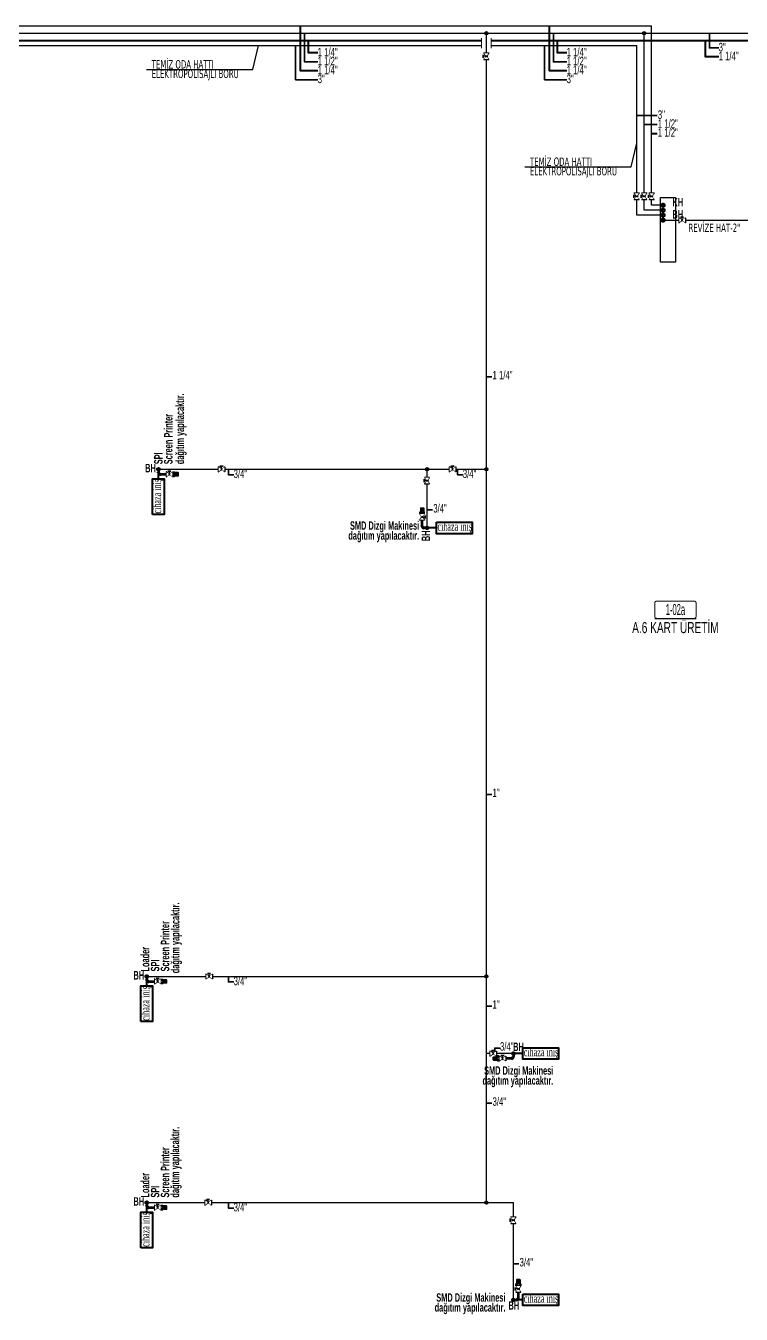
# Model space of a CAD drawing. Header units: centimetres. Extents: x 392964 to 515689, y 49661 to 58661.
# Drawn here: x 453542 to 454982, y 52414 to 55008 of the extents above; entities that cross this region are included whole.
import ezdxf
from ezdxf.enums import TextEntityAlignment as Align

# ---------------------------------------------------------------- set-up
doc = ezdxf.new("R2010")
doc.units = ezdxf.units.CM
doc.linetypes.add('MEDSISTEMBH_LINE', pattern=[1.5, 1.3, 0, -0.2])
doc.linetypes.add('MEDSISTEMKH_LINE', pattern=[1.5, 1.3, 0, -0.2])
doc.layers.get('0').update_dxf_attribs({"lineweight": 9})
for name, color, linetype in [('-M-MAHAL-DEBILER', 7, 'Continuous'), ('-M-MAHAL-ETIKET-NOT', 7, 'Continuous'), ('-M-MAHAL-ETIKET-NOTM', 7, 'Continuous'), ('-M-MAHAL-ETK-', 7, 'Continuous'), ('-M-MAHAL-HAVA-DEGISIM', 7, 'Continuous'), ('-M-MAHAL-NO', 7, 'Continuous'), ('-M-MAHAL-NOM', 7, 'Continuous'), ('RAKOR02', 132, 'Continuous'), ('vana-kuresel02', 2, 'Continuous')]:
    doc.layers.add(name, color=color, linetype=linetype)
for name, color, linetype, lineweight in [('0-KRCN-BAS HAVA', 101, 'BASINÇ HAVA', 35), ('0-KRCN-IST-KÜRESEL VANA', 4, 'Continuous', 25), ('0-KRCN-SHT-KÜRESEL VANA', 4, 'Continuous', 25), ('0-MEK-MED-AZOT', 217, '0-A_LINE', 40), ('_MDS_0', 7, 'Continuous', 30), ('_MDS_BORU_12.70X0.89_KURU HAVA', 132, 'Continuous', 30), ('_MDS_BORU_22.00X1.00_BASINÇLI HAVA', 5, 'Continuous', 30), ('_MDS_TEE', 7, 'Continuous', 30), ('MED.GAZ YAZI', 2, '0-A_LINE', 40)]:
    doc.layers.add(name, color=color, linetype=linetype, lineweight=lineweight)
doc.styles.add('-M-ISSO-TEXT-TTF', font='ARIALN.TTF')
doc.styles.add('-M-MHLETK-NOT', font='romans.shx', dxfattribs={"width": 0.7})
doc.styles.add('-M-MHLETK-TEXT', font='ARIALN.TTF', dxfattribs={"width": 0.7})
doc.styles.add('BAYBURT XREF$0$TIMES', font='times.ttf')
doc.styles.add('BORU', font='tahoma.ttf', dxfattribs={"width": 0.5})
doc.styles.add('ON', font='ARIALN.TTF', dxfattribs={"width": 0.8, "height": 6})
doc.styles.add('OYAK', font='arialbd.ttf')
doc.styles.get("Standard").update_dxf_attribs({"font": 'arial.ttf'})
doc.styles.add('VRF CITY MULTI', font='tahoma.ttf', dxfattribs={"height": 15})
doc.linetypes.add('0-A_LINE', pattern='A,100,-1.5,["A",BORU,S=9,R=0,X=0,Y=-4.5],-9,6', length=116.5)
doc.linetypes.add('BASINÇ HAVA', pattern='A,0.5,-0.2,["BH",Standard,S=0.1,R=0,X=-0.1,Y=-0.05],-0.2', length=0.9)

# ---------------------------------------------------------------- blocks, each defined once
blk = doc.blocks.new('M-MHLETK-YNG')
at = {"layer": '-M-MAHAL-ETK-', "color": 0}
for p, q in [((-2.08, 0), (2.08, 0)), ((-1.16, 0), (-1.16, 0))]:
    blk.add_line(p, q, dxfattribs=at)
blk.add_lwpolyline([(-1.88, 1.74, 0.1, 0.1, 0), (1.88, 1.74, 0.1, 0.1, -0.414214), (2.08, 1.54, 0.1, 0.1, 0), (2.08, 0.2, 0.1, 0.1, -0.414214), (1.88, 0, 0.1, 0.1, 0), (-1.88, 0, 0.1, 0.1, -0.414214), (-2.08, 0.2, 0.1, 0.1, 0), (-2.08, 1.54, 0.1, 0.1, -0.414214)], format="xyseb", close=True, dxfattribs=at)
at = {"layer": '-M-MAHAL-DEBILER', "color": 4, "style": '-M-MHLETK-NOT', "width": 0.5, "flags": 8}
blk.add_attdef('DEBIS', text='', height=0.4, dxfattribs=at).set_placement((-2.17, 2.15), align=Align.MIDDLE_CENTER)
at = {"layer": '-M-MAHAL-DEBILER', "color": 191, "style": '-M-MHLETK-NOT', "width": 0.5, "flags": 8}
blk.add_attdef('DEBIR', text='', height=0.4, dxfattribs=at).set_placement((-1.61, 2.15), align=Align.MIDDLE_CENTER)
at = {"layer": '-M-MAHAL-DEBILER', "color": 31, "style": '-M-MHLETK-NOT', "width": 0.5, "flags": 8}
blk.add_attdef('DEBIF', text='', height=0.4, dxfattribs=at).set_placement((1.59, 2.15), align=Align.MIDDLE_CENTER)
at = {"layer": '-M-MAHAL-DEBILER', "color": 1, "style": '-M-MHLETK-NOT', "width": 0.5, "flags": 8}
blk.add_attdef('DEBIE', text='', height=0.4, dxfattribs=at).set_placement((2.32, 2.15), align=Align.MIDDLE_CENTER)
at = {"layer": '-M-MAHAL-ETIKET-NOT', "color": 3}
for tag, height, style, width, flags, p in [('KIS', 0.04, '-M-MHLETK-NOT', 0.5, 9, (-2.59, 1.62)), ('ALAN', 0.04, '-M-MHLETK-NOT', 0.5, 9, (-2.58, 1.56)), ('RH', 0.04, '-M-MHLETK-NOT', 0.5, 9, (-2.39, 1.62)), ('YUKSEKLIK', 0.04, '-M-MHLETK-NOT', 0.5, 9, (-2.32, 1.56)), ('YAZ', 0.04, '-M-MHLETK-NOT', 0.5, 9, (-2.18, 1.62)), ('MAH-ADI', 1.11, '-M-ISSO-TEXT-TTF', 0.8, 8, (0, -0.93))]:
    blk.add_attdef(tag, text='', height=height, dxfattribs=dict(at, style=style, width=width, flags=flags)).set_placement(p, align=Align.MIDDLE_CENTER)
at = {"layer": '-M-MAHAL-ETIKET-NOT', "color": 3, "style": '-M-MHLETK-NOT', "width": 0.5, "flags": 9}
for tag, p, height in [('HL', (-2.62, 1.49), 0.0286), ('KLKTR', (-2.62, 1.42), 0.04), ('RDY-BOY1', (-2.61, 1.37), 0.0286), ('RDY-BOY2', (-2.61, 1.32), 0.0286), ('RDY-BOY3', (-2.61, 1.27), 0.0286), ('HLA', (-2.52, 1.49), 0.0286), ('RDY-TIP1', (-2.5, 1.37), 0.0286), ('RDY-TIP2', (-2.5, 1.32), 0.0286), ('RDY-TIP3', (-2.5, 1.27), 0.0286), ('RDY-ADET1', (-2.39, 1.37), 0.0286), ('RDY-ADET2', (-2.39, 1.32), 0.0286), ('RDY-ADET3', (-2.39, 1.27), 0.0286), ('RDY-ISI1', (-2.27, 1.37), 0.0286), ('RDY-ISI2', (-2.27, 1.32), 0.0286), ('RDY-ISI3', (-2.27, 1.27), 0.0286), ('SHG', (-2.23, 1.49), 0.0286), ('AHU', (-2.23, 1.44), 0.0286), ('LHG', (-2.13, 1.49), 0.0286), ('RDY-BNP1', (-2.1, 1.37), 0.0286), ('RDY-BNP2', (-2.1, 1.32), 0.0286), ('RDY-BNP3', (-2.1, 1.27), 0.0286), ('HG', (-2.04, 1.49), 0.0286), ('HGA', (-1.96, 1.49), 0.0286), ('EF', (-1.96, 1.44), 0.0286), ('RDY-BNK1', (-1.96, 1.37), 0.0286), ('RDY-BNK2', (-1.96, 1.32), 0.0286), ('RDY-BNK3', (-1.96, 1.27), 0.0286), ('RDY-BOY4', (-2.61, 1.22), 0.0286), ('KON-BOY1', (-2.61, 1.14), 0.0286), ('KON-BOY2', (-2.61, 1.09), 0.0286), ('KON-BOY3', (-2.61, 1.04), 0.0286), ('FCU-TIP1', (-2.61, 0.96), 0.0286), ('FCU-TIP2', (-2.61, 0.91), 0.0286), ('FCU-TIP3', (-2.61, 0.86), 0.0286), ('VRV-TIP1', (-2.61, 0.76), 0.0286), ('VRV-TIP2', (-2.61, 0.71), 0.0286), ('FCU-ADET1', (-2.52, 0.96), 0.0286), ('FCU-ADET2', (-2.52, 0.91), 0.0286), ('FCU-ADET3', (-2.52, 0.86), 0.0286), ('VRV-ADET1', (-2.52, 0.76), 0.0286), ('VRV-ADET2', (-2.52, 0.71), 0.0286), ('RDY-TIP4', (-2.5, 1.22), 0.0286), ('KON-TIP1', (-2.5, 1.14), 0.0286), ('KON-TIP2', (-2.5, 1.09), 0.0286), ('KON-TIP3', (-2.5, 1.04), 0.0286), ('FCU-KAP1', (-2.4, 0.96), 0.0286), ('FCU-KAP2', (-2.4, 0.91), 0.0286), ('FCU-KAP3', (-2.4, 0.86), 0.0286), ('VRV-KAP1', (-2.4, 0.76), 0.0286), ('VRV-KAP2', (-2.4, 0.71), 0.0286), ('RDY-ADET4', (-2.39, 1.22), 0.0286), ('KON-ADET1', (-2.39, 1.14), 0.0286), ('KON-ADET2', (-2.39, 1.09), 0.0286), ('KON-ADET3', (-2.39, 1.04), 0.0286), ('FCU-DUY1', (-2.27, 0.96), 0.0286), ('FCU-DUY2', (-2.27, 0.91), 0.0286), ('FCU-DUY3', (-2.27, 0.86), 0.0286), ('VRV-DUY1', (-2.27, 0.76), 0.0286), ('VRV-DUY2', (-2.27, 0.71), 0.0286), ('RDY-ISI4', (-2.27, 1.22), 0.0286), ('KON-ISI1', (-2.27, 1.14), 0.0286), ('KON-ISI2', (-2.27, 1.09), 0.0286), ('KON-ISI3', (-2.27, 1.04), 0.0286), ('FCU-SOG1', (-2.15, 0.96), 0.0286), ('FCU-SOG2', (-2.15, 0.91), 0.0286), ('FCU-SOG3', (-2.15, 0.86), 0.0286), ('VRV-SOG1', (-2.15, 0.76), 0.0286), ('VRV-SOG2', (-2.15, 0.71), 0.0286), ('RDY-BNP4', (-2.1, 1.22), 0.0286), ('KON-BNP1', (-2.1, 1.14), 0.0286), ('KON-BNP2', (-2.1, 1.09), 0.0286), ('KON-BNP3', (-2.1, 1.04), 0.0286), ('FCU-ISI1', (-2.04, 0.96), 0.0286), ('FCU-ISI2', (-2.04, 0.91), 0.0286), ('FCU-ISI3', (-2.04, 0.86), 0.0286), ('VRV-ISI1', (-2.04, 0.76), 0.0286), ('VRV-ISI2', (-2.04, 0.71), 0.0286), ('RDY-BNK4', (-1.96, 1.22), 0.0286), ('KON-BNK1', (-1.96, 1.14), 0.0286), ('KON-BNK2', (-1.96, 1.09), 0.0286), ('KON-BNK3', (-1.96, 1.04), 0.0286), ('FCU-DEBI1', (-1.95, 0.96), 0.0286), ('FCU-DEBI2', (-1.95, 0.91), 0.0286), ('FCU-DEBI3', (-1.95, 0.86), 0.0286), ('VRV-DEBI1', (-1.95, 0.76), 0.0286), ('VRV-DEBI2', (-1.95, 0.71), 0.0286), ('FCU-BNP1', (-1.83, 0.96), 0.0286), ('FCU-BNP2', (-1.83, 0.91), 0.0286), ('FCU-BNP3', (-1.83, 0.86), 0.0286), ('VRV-BNP1', (-1.83, 0.76), 0.0286), ('VRV-BNP2', (-1.83, 0.71), 0.0286), ('FCU-BNK1', (-1.61, 0.96), 0.0286), ('FCU-BNK2', (-1.61, 0.91), 0.0286), ('FCU-BNK3', (-1.61, 0.86), 0.0286), ('VRV-BNK1', (-1.61, 0.76), 0.0286), ('VRV-BNK2', (-1.61, 0.71), 0.0286)]:
    blk.add_attdef(tag, p, '', height=height, dxfattribs=at)
at = {"layer": '-M-MAHAL-ETIKET-NOTM', "color": 3, "style": '-M-ISSO-TEXT-TTF', "width": 0.8, "flags": 8}
blk.add_attdef('MAH-ADI2', text='', height=1.11, dxfattribs=at).set_placement((0, -2.55), align=Align.MIDDLE_CENTER)
at = {"layer": '-M-MAHAL-HAVA-DEGISIM', "style": '-M-MHLETK-NOT', "width": 0.5, "flags": 8}
for tag, p in [('HAVADEG', (0, 3.61)), ('HAVA', (0, 2.4))]:
    blk.add_attdef(tag, text='', height=0.6, dxfattribs=at).set_placement(p, align=Align.MIDDLE_CENTER)
at = {"layer": '-M-MAHAL-NO', "color": 7, "style": '-M-MHLETK-TEXT', "width": 0.6, "flags": 8}
blk.add_attdef('MAH-NO', text='', height=1.11, dxfattribs=at).set_placement((0, 0.89), align=Align.MIDDLE_CENTER)
at = {"layer": '-M-MAHAL-NOM', "color": 7, "style": '-M-MHLETK-TEXT', "width": 0.6, "flags": 8}
blk.add_attdef('MAH-NOM', text='', height=1.11, dxfattribs=at).set_placement((0, 0.89), align=Align.MIDDLE_CENTER)
blk = doc.blocks.new('TEE')
at = {"layer": '_MDS_TEE'}
h = blk.add_hatch(color=256, dxfattribs=at)
h.dxf.hatch_style = 1
edge = h.paths.add_edge_path()
edge.add_arc((0, 0), 50, 0, 360)
blk.add_circle((0, 0), 50, dxfattribs=at)
blk = doc.blocks.new('0-MEK-SHT-KÜRESELVANA')
at = {"layer": '0-KRCN-IST-KÜRESEL VANA'}
blk.add_hatch(color=256, dxfattribs=at).paths.add_polyline_path([(1.4, 0, 1), (-1.4, 0, 1)])
for p, q in [((-1.1, 0.9), (-4.2, 3)), ((-4.2, -3.1), (-4.2, 3)), ((-4.2, 3), (-4.2, -3.1)), ((-2.4, 4.6), (2.3, 4.6)), ((0, 4.6), (-2.4, 4.6)), ((0, 0), (0, 4.6)), ((2.3, 4.6), (0, 4.6)), ((1.1, 0.8), (4.3, 3)), ((4.3, -3.1), (4.3, 3)), ((4.3, 3), (4.3, -3.1)), ((-4.2, -3.1), (-1.1, -0.9)), ((4.3, -3.1), (1.1, -0.8))]:
    blk.add_line(p, q, dxfattribs=at)
for points in [[(-4.5, 3.7), (-5, 3.7), (-5, -3.8), (-4.5, -3.8)], [(4.6, 3.7), (5, 3.7), (5, -3.8), (4.6, -3.8)]]:
    blk.add_lwpolyline(points, close=True, dxfattribs=at)
blk.add_circle((0, 0), 1.42, dxfattribs=at)
blk.add_wipeout([(4.3, 3), (4.3, -3.1), (1.1, -0.9), (1.2, -0.8), (1.2, -0.7), (1.2, -0.7), (1.3, -0.6), (1.3, -0.5), (1.4, -0.4), (1.4, -0.3), (1.4, -0.2), (1.4, -0.1), (1.4, 0), (1.4, 0.1), (1.4, 0.2), (1.4, 0.2), (1.4, 0.3), (1.4, 0.4), (1.3, 0.5), (1.3, 0.6), (1.2, 0.7), (1.2, 0.7), (1.2, 0.8), (1.1, 0.8), (1.1, 0.9)]).dxf.layer = '0-KRCN-IST-KÜRESEL VANA'
blk.add_wipeout([(-4.2, 3), (-4.2, -3.1), (-1.1, -0.9), (-1.2, -0.8), (-1.2, -0.7), (-1.2, -0.7), (-1.3, -0.6), (-1.3, -0.5), (-1.4, -0.4), (-1.4, -0.3), (-1.4, -0.2), (-1.4, -0.1), (-1.4, 0), (-1.4, 0.1), (-1.4, 0.2), (-1.4, 0.2), (-1.4, 0.3), (-1.4, 0.4), (-1.3, 0.5), (-1.3, 0.6), (-1.2, 0.7), (-1.2, 0.7), (-1.2, 0.8), (-1.1, 0.8), (-1.1, 0.9)]).dxf.layer = '0-KRCN-IST-KÜRESEL VANA'
blk = doc.blocks.new('A$C6A0AA91C')
at = {"layer": 'RAKOR02', "ltscale": 0.2}
for p, q in [((0, -14.6), (0, 14.2)), ((1.2, 19.1), (12, 19.1)), ((1.2, 10.1), (12, 10.1)), ((13.2, -14.6), (13.2, 14.2)), ((13.2, -14.2), (13.2, 14.2)), ((15.7, 13.5), (13.2, 11)), ((13.2, -11), (13.2, 11)), ((26, 13.5), (15.7, 13.5)), ((15.7, -13.5), (15.7, 13.5)), ((26, -13.5), (26, 13.5)), ((29, 12), (26, 12)), ((37, 13.5), (29, 13.5)), ((29, -13.5), (29, 13.5)), ((37, -13.5), (37, 13.5)), ((40, 12), (37, 12)), ((43, 13.5), (40, 13.5)), ((40, -13.5), (40, 13.5)), ((43, -13.5), (43, 13.5)), ((43, 13.5), (45.5, 11)), ((45.5, -11), (45.5, 11)), ((12, -10.1), (1.2, -10.1)), ((12, -19.1), (1.2, -19.1)), ((15.7, -13.5), (13.2, -11)), ((26, -13.5), (15.7, -13.5)), ((29, -12), (26, -12)), ((37, -13.5), (29, -13.5)), ((40, -12), (37, -12)), ((43, -13.5), (40, -13.5)), ((43, -13.5), (45.5, -11))]:
    blk.add_line(p, q, dxfattribs=at)
for centre, radius, start, end in [((9, 14.6), 9.04, 150.13717, 209.86283), ((42.7, 0), 42.7, 166.38232, 193.61768), ((4.2, 14.6), 9.04, 330.13717, 29.86283), ((-29.5, 0), 42.7, 346.38232, 13.61768), ((9, -14.6), 9.04, 150.13717, 209.86283), ((4.2, -14.6), 9.04, 330.13717, 29.86283)]:
    blk.add_arc(centre, radius, start, end, dxfattribs=at)

msp = doc.modelspace()

# ---------------------------------------------------------------- hatches: boundary and pattern name
at = {"layer": '_MDS_BORU_12.70X0.89_KURU HAVA', "linetype": 'MEDSISTEMKH_LINE', "ltscale": 80}
h = msp.add_hatch(color=241, dxfattribs=at)
h.dxf.hatch_style = 1
edge = h.paths.add_edge_path()
edge.add_arc((454824.6, 54646.9), 4, 0, 360)
edge = h.paths.add_edge_path(flags=16)
edge.add_arc((454824.6, 54646.9), 2, 0, 360)
at = {"layer": '_MDS_BORU_22.00X1.00_BASINÇLI HAVA', "linetype": 'MEDSISTEMBH_LINE', "ltscale": 80}
h = msp.add_hatch(color=256, dxfattribs=at)
h.dxf.hatch_style = 1
edge = h.paths.add_edge_path()
edge.add_arc((454824.6, 54636.9), 4, 0, 360)
edge = h.paths.add_edge_path(flags=16)
edge.add_arc((454824.6, 54636.9), 2, 0, 360)
h = msp.add_hatch(color=4, dxfattribs=at)
h.dxf.hatch_style = 1
edge = h.paths.add_edge_path()
edge.add_arc((454824.6, 54626.9), 4, 0, 360)
edge = h.paths.add_edge_path(flags=16)
edge.add_arc((454824.6, 54626.9), 2, 0, 360)
h = msp.add_hatch(color=3, dxfattribs=at)
h.dxf.hatch_style = 1
edge = h.paths.add_edge_path()
edge.add_arc((454824.6, 54616.9), 4, 0, 360)
edge = h.paths.add_edge_path(flags=16)
edge.add_arc((454824.6, 54616.9), 2, 0, 360)
for points in [[(453812.3, 54115.4, 1), (453805.8, 54115.4, 1)], [(454349.8, 54000.6, 1), (454349.8, 53994.1, 1)], [(453788.7, 53094.1, 1), (453782.2, 53094.1, 1)], [(454523.5, 52942.3, 1), (454523.5, 52935.8, 1)], [(453788.7, 52638.8, 1), (453782.2, 52638.8, 1)], [(454523.5, 52446.3, 1), (454523.5, 52439.8, 1)]]:
    msp.add_hatch(color=256, dxfattribs=at).paths.add_polyline_path(points)

# ---------------------------------------------------------------- linework, layer by layer
at = {"ltscale": 3}
for p, q in [((454459.1, 54983.4), (454459.1, 54973.4)), ((454479.1, 54983.4), (454479.1, 54973.4))]:
    msp.add_line(p, q, dxfattribs=at)
at = {"layer": '0-KRCN-BAS HAVA', "color": 4, "ltscale": 150}
for points in [[(454130.1, 54935.7), (454103.1, 54935.7), (454103.1, 54993.4)], [(454631.2, 54935.7), (454604.2, 54935.7), (454604.2, 54993.4)], [(454937.1, 54963.7), (454918.2, 54963.7), (454918.2, 54993.4)], [(454130.1, 54899.7), (454085.1, 54899.7), (454085.1, 54968.4)], [(454631.2, 54899.7), (454586.2, 54899.7), (454586.2, 54968.4)], [(454771.8, 54827.6), (454812.8, 54827.6)], [(454786.8, 54809.6), (454812.8, 54809.6)], [(454469.1, 54301.7), (454480, 54301.7)], [(453960.8, 54104.4), (453949.9, 54104.4), (453949.9, 54115.4)], [(454422.2, 54104.4), (454411.2, 54104.4), (454411.2, 54115.4)], [(454349.8, 54033.6), (454360.8, 54033.6)], [(454469.1, 53460.7), (454480, 53460.7)], [(453960.8, 53083.2), (453949.9, 53083.2), (453949.9, 53094.1)], [(454469.1, 53034.5), (454480, 53034.5)], [(454497.1, 52950), (454486.1, 52950), (454486.1, 52939)], [(454469.1, 52839.1), (454480, 52839.1)], [(453960.8, 52627.9), (453949.9, 52627.9), (453949.9, 52638.8)], [(454523.5, 52515.6), (454534.4, 52515.6)]]:
    msp.add_lwpolyline(points, dxfattribs=at)
at = {"layer": '0-MEK-MED-AZOT'}
for p, q in [((451233.8, 54978.4), (454459.1, 54978.4)), ((454479.1, 54978.4), (456364.5, 54978.4))]:
    msp.add_line(p, q, dxfattribs=at)
at = {"layer": '0-MEK-MED-AZOT', "color": 1, "ltscale": 150, "true_color": 0xff0000}
for points in [[(454130.1, 54917.7), (454095.1, 54917.7), (454095.1, 55008.4)], [(454631.2, 54917.7), (454596.2, 54917.7), (454596.2, 55008.4)], [(454801.8, 54791.6), (454812.8, 54791.6)]]:
    msp.add_lwpolyline(points, dxfattribs=at)
at = {"layer": '0-MEK-MED-AZOT', "color": 6, "ltscale": 150}
for points in [[(454130.1, 54953.7), (454111.1, 54953.7), (454111.1, 54978.4)], [(454631.2, 54953.7), (454612.2, 54953.7), (454612.2, 54978.4)], [(454937.1, 54945.7), (454910.2, 54945.7), (454910.2, 54978.4)]]:
    msp.add_lwpolyline(points, dxfattribs=at)
at = {"layer": '_MDS_BORU_12.70X0.89_KURU HAVA', "color": 241, "linetype": 'MEDSISTEMKH_LINE', "ltscale": 80}
for p, q in [((451279.6, 55008.4), (454801.8, 55008.4)), ((454801.8, 54646.9), (454801.8, 55008.4)), ((454824.6, 54646.9), (454801.8, 54646.9))]:
    msp.add_line(p, q, dxfattribs=at)
for radius in [4, 2, 2]:
    msp.add_circle((454824.6, 54646.9), radius, dxfattribs=at)
at = {"layer": '_MDS_BORU_22.00X1.00_BASINÇLI HAVA', "linetype": 'MEDSISTEMBH_LINE', "ltscale": 80}
for p, q in [((452082.9, 54993.4), (459271.1, 54993.4)), ((454469.1, 52638.8), (454469.1, 54993.4)), ((454786.8, 54636.9), (454786.8, 54993.4)), ((454824.6, 54636.9), (454786.8, 54636.9)), ((453807.3, 54108.2, 0), (453807.3, 54109.3, 0)), ((453811, 54109.3, 0), (453807.3, 54109.3, 0)), ((453811, 54108.2, 0), (453807.3, 54108.2, 0)), ((453807.8, 54112.7, 0), (453807.8, 54109.3, 0)), ((453809.1, 54115.4), (454469.1, 54115.4)), ((453810.5, 54112.7, 0), (453810.5, 54109.3, 0)), ((453811, 54108.2, 0), (453811, 54109.3, 0)), ((454349.8, 53997.3), (454349.8, 54115.4)), ((454342.7, 53999.2, 0), (454343.8, 53999.2, 0)), ((454342.7, 53999.2, 0), (454342.7, 53995.5, 0)), ((454342.7, 53995.5, 0), (454343.8, 53995.5, 0)), ((454343.8, 53999.2, 0), (454343.8, 53995.5, 0)), ((454347.1, 53998.7, 0), (454343.8, 53998.7, 0)), ((454347.1, 53996, 0), (454343.8, 53996, 0)), ((453783.7, 53086.9), (453783.7, 53088.1)), ((453787.4, 53088.1), (453783.7, 53088.1)), ((453787.4, 53086.9), (453783.7, 53086.9)), ((453784.2, 53091.4), (453784.2, 53088.1)), ((453785.5, 53094.1), (454469.1, 53094.1)), ((453786.9, 53091.4), (453786.9, 53088.1)), ((453787.4, 53086.9), (453787.4, 53088.1)), ((454520.2, 52939), (454469.1, 52939)), ((454521.6, 52931.9, 0), (454521.6, 52933, 0)), ((454521.6, 52933, 0), (454525.3, 52933, 0)), ((454521.6, 52931.9, 0), (454525.3, 52931.9, 0)), ((454522.1, 52936.4, 0), (454522.1, 52933, 0)), ((454524.8, 52936.4, 0), (454524.8, 52933, 0)), ((454525.3, 52931.9, 0), (454525.3, 52933, 0)), ((453783.7, 52631.6), (453783.7, 52632.8)), ((453787.4, 52632.8), (453783.7, 52632.8)), ((453787.4, 52631.6), (453783.7, 52631.6)), ((453784.2, 52636.1), (453784.2, 52632.8)), ((453785.5, 52638.8), (454523.5, 52638.8)), ((453786.9, 52636.1), (453786.9, 52632.8)), ((453787.4, 52631.6), (453787.4, 52632.8)), ((454523.5, 52443), (454523.5, 52638.8)), ((454526.2, 52444.4, 0), (454529.5, 52444.4, 0)), ((454526.2, 52441.7, 0), (454529.5, 52441.7, 0)), ((454530.7, 52444.9, 0), (454529.5, 52444.9, 0)), ((454529.5, 52444.9, 0), (454529.5, 52441.2, 0)), ((454530.7, 52441.2, 0), (454529.5, 52441.2, 0)), ((454530.7, 52444.9, 0), (454530.7, 52441.2, 0))]:
    msp.add_line(p, q, dxfattribs=at)
at = {"layer": '_MDS_BORU_22.00X1.00_BASINÇLI HAVA', "color": 4, "linetype": 'MEDSISTEMBH_LINE', "ltscale": 80}
for p, q in [((452107.9, 54968.4), (454459.1, 54968.4)), ((454479.1, 54968.4), (454771.8, 54968.4)), ((454824.6, 54626.9), (454771.8, 54626.9))]:
    msp.add_line(p, q, dxfattribs=at)
at = {"layer": '_MDS_BORU_22.00X1.00_BASINÇLI HAVA', "color": 3, "linetype": 'MEDSISTEMBH_LINE', "ltscale": 80}
for p, q in [((453999, 54920.5), (454010.4, 54968.4)), ((453785, 54920.5), (453999, 54920.5)), ((454760.4, 54724.4), (454771.8, 54772.3)), ((454546.4, 54724.4), (454760.4, 54724.4)), ((454824.6, 54616.9), (461133.7, 54616.9))]:
    msp.add_line(p, q, dxfattribs=at)
at = {"layer": '_MDS_BORU_22.00X1.00_BASINÇLI HAVA', "color": 6, "linetype": 'MEDSISTEMBH_LINE', "ltscale": 80}
msp.add_lwpolyline([(454819.7, 54662.6), (454849.7, 54662.6), (454849.7, 54532.6), (454819.7, 54532.6)], close=True, dxfattribs=at)
at = {"layer": '_MDS_BORU_22.00X1.00_BASINÇLI HAVA', "linetype": 'MEDSISTEMBH_LINE', "ltscale": 80}
for centre, radius in [((454824.6, 54636.9), 4), ((454824.6, 54636.9), 2), ((454824.6, 54636.9), 2), ((453809.1, 54115.4, 0), 3.25), ((454349.8, 53997.3, 0), 3.25), ((453785.5, 53094.1, 0), 3.25), ((454523.5, 52939, 0), 3.25), ((453785.5, 52638.8, 0), 3.25), ((454523.5, 52443, 0), 3.25)]:
    msp.add_circle(centre, radius, dxfattribs=at)
at = {"layer": '_MDS_BORU_22.00X1.00_BASINÇLI HAVA', "color": 4, "linetype": 'MEDSISTEMBH_LINE', "ltscale": 80}
for radius in [4, 2, 2]:
    msp.add_circle((454824.6, 54626.9), radius, dxfattribs=at)
at = {"layer": '_MDS_BORU_22.00X1.00_BASINÇLI HAVA', "color": 3, "linetype": 'MEDSISTEMBH_LINE', "ltscale": 80}
for radius in [4, 2, 2]:
    msp.add_circle((454824.6, 54616.9), radius, dxfattribs=at)
at = {"layer": 'MED.GAZ YAZI', "color": 2, "ltscale": 50}
for p, q in [((453809.1, 54096.3, 0), (453809.1, 54112.1, 0)), ((454368.9, 53997.3, 0), (454353.1, 53997.3, 0)), ((453785.5, 53075, 0), (453785.5, 53090.9, 0)), ((454542.6, 52939, 0), (454526.7, 52939, 0)), ((453785.5, 52619.7, 0), (453785.5, 52635.6, 0)), ((454542.6, 52443, 0), (454526.7, 52443, 0))]:
    msp.add_line(p, q, dxfattribs=at)
at = {"layer": 'MED.GAZ YAZI', "color": 2, "ltscale": 50, "elevation": 0}
for points in [[(453797.4, 54024.5), (453797.4, 54096.3), (453820.7, 54096.3), (453820.7, 54024.5)], [(454368.9, 54009), (454440.7, 54009), (454440.7, 53985.6), (454368.9, 53985.6)], [(453773.8, 53003.2), (453773.8, 53075), (453797.2, 53075), (453797.2, 53003.2)], [(454542.6, 52950.7), (454614.4, 52950.7), (454614.4, 52927.3), (454542.6, 52927.3)], [(453773.8, 52547.9), (453773.8, 52619.7), (453797.2, 52619.7), (453797.2, 52547.9)], [(454542.6, 52454.7), (454614.4, 52454.7), (454614.4, 52431.3), (454542.6, 52431.3)]]:
    msp.add_lwpolyline(points, close=True, dxfattribs=at)

# ---------------------------------------------------------------- block references
at = {"layer": '-M-MAHAL-ETK-', "xscale": 20, "yscale": 20, "zscale": 20}
msp.add_blockref('M-MHLETK-YNG', (454849.7, 53815.2), dxfattribs=at).add_auto_attribs({'MAH-NO': '1-02a', 'MAH-ADI': 'A.6 KART ÜRETİM'})
at = {"layer": '_MDS_TEE', "xscale": 0.065, "yscale": 0.065, "zscale": 0.065, "rotation": 90}
for p in [(454469.1, 54993.4), (454786.8, 54993.4), (454349.8, 54115.4), (454469.1, 54115.4), (454469.1, 53094.1), (454469.1, 52638.8)]:
    msp.add_blockref('TEE', p, dxfattribs=at)
at = {"layer": 'vana-kuresel02', "ltscale": 0.5, "xscale": 0.2603184883086871, "yscale": 0.2603184883086871, "zscale": 0.2603184883086871}
for p in [(453837.8, 54105.3, 0), (453814.2, 53084), (453814.2, 52628.7)]:
    msp.add_blockref('A$C6A0AA91C', p, dxfattribs=at)
at = {"layer": 'vana-kuresel02', "ltscale": 0.5, "yscale": 0.2603184883086871, "zscale": 0.2603184883086871}
for p, xscale, rotation in [((454339.8, 54026.1, 0), -0.2603184883086871, 270), ((454533.6, 52471.8, 0), 0.2603184883086871, 90)]:
    msp.add_blockref('A$C6A0AA91C', p, dxfattribs=dict(at, xscale=xscale, rotation=rotation))

# ---------------------------------------------------------------- texts
at = {"layer": '0-KRCN-BAS HAVA', "color": 4, "ltscale": 150, "style": 'ON', "width": 0.8}
for s, p in [('3"', (454936.7, 54956.9)), ('1 1/2"', (454129.6, 54928.9)), ('1 1/2"', (454630.7, 54928.9)), ('3"', (454129.6, 54892.9)), ('3"', (454630.7, 54892.9)), ('3"', (454814.3, 54821)), ('1 1/2"', (454814.3, 54803)), ('1 1/4"', (454481.6, 54296.4)), ('3/4"', (453960.4, 54097.7)), ('3/4"', (454421.7, 54097.7)), ('3/4"', (454362.3, 54028.3)), ('1"', (454481.6, 53455.4)), ('3/4"', (453960.4, 53076.4)), ('1"', (454481.6, 53029.2)), ('3/4"', (454496.6, 52944.7)), ('3/4"', (454481.6, 52833.8)), ('3/4"', (453960.4, 52621.1)), ('3/4"', (454536, 52510.3))]:
    msp.add_text(s, height=17, dxfattribs=at).set_placement(p)
at = {"layer": '0-MEK-MED-AZOT', "color": 6, "ltscale": 150, "style": 'ON', "width": 0.8}
for p in [(454129.6, 54946.9), (454630.7, 54946.9), (454936.7, 54938.9)]:
    msp.add_text('1 1/4"', height=17, dxfattribs=at).set_placement(p)
at = {"layer": '0-MEK-MED-AZOT', "color": 1, "ltscale": 150, "true_color": 0xff0000, "style": 'ON', "width": 0.8}
for s, p in [('1 1/4"', (454129.6, 54910.9)), ('1 1/4"', (454630.7, 54910.9)), ('1 1/2"', (454814.3, 54785))]:
    msp.add_text(s, height=17, dxfattribs=at).set_placement(p)
at = {"layer": '_MDS_0', "style": 'OYAK', "width": 0.5}
for s, p in [('KH', (454854.4, 54639.5)), ('BH', (454854.4, 54615)), ('BH', (453793.1, 54104.2, 0)), ('BH', (453769.5, 53082.9, 0)), ('BH', (454533.8, 52939, 0)), ('BH', (453769.5, 52627.6, 0)), ('BH', (454524.5, 52418, 0))]:
    msp.add_text(s, height=17, dxfattribs=at).set_placement(p, align=Align.BOTTOM_CENTER)
at = {"layer": '_MDS_0', "color": 61, "style": 'OYAK', "width": 0.5}
for s, p in [('dağıtım yapılacaktır.', (453865.8, 54125.6, 0)), ('Screen Printer', (453842.5, 54125.5, 0)), ('SPI', (453822.5, 54125.5, 0)), ('dağıtım yapılacaktır.', (453856.4, 53100.6, 0)), ('Screen Printer', (453835.9, 53104.2, 0)), ('Loader ', (453795.9, 53104.2, 0)), ('SPI', (453815.9, 53104.2, 0)), ('dağıtım yapılacaktır.', (453855.9, 52648.9, 0)), ('Screen Printer', (453835.9, 52648.9, 0)), ('Loader ', (453795.9, 52648.9, 0)), ('SPI', (453815.9, 52648.9, 0))]:
    msp.add_text(s, height=17, rotation=90, dxfattribs=at).set_placement(p, align=Align.BOTTOM_LEFT)
for s, p in [('dağıtım yapılacaktır.', (454333.9, 53968.4, 0)), ('SMD Dizgi Makinesi', (454333.9, 53988.4, 0)), ('SMD Dizgi Makinesi', (454603.9, 52891.1)), ('dağıtım yapılacaktır.', (454603.9, 52871.1)), ('dağıtım yapılacaktır.', (454507.6, 52414.1, 0)), ('SMD Dizgi Makinesi', (454507.6, 52434.1, 0))]:
    msp.add_text(s, height=17, dxfattribs=at).set_placement(p, align=Align.BOTTOM_RIGHT)
at = {"layer": '_MDS_0', "style": 'OYAK', "width": 0.5}
msp.add_text('BH', height=17, rotation=90, dxfattribs=at).set_placement((454361, 53981.4, 0), align=Align.BOTTOM_CENTER)
at = {"layer": '_MDS_BORU_22.00X1.00_BASINÇLI HAVA', "color": 3, "linetype": 'MEDSISTEMBH_LINE', "ltscale": 80, "style": 'VRF CITY MULTI', "width": 0.7}
for s, p in [('TEMİZ ODA HATTI', (453858, 54932.7)), ('ELEKTROPOLİSAJLI BORU', (453883, 54911.5)), ('TEMİZ ODA HATTI', (454619.4, 54736.6)), ('ELEKTROPOLİSAJLI BORU', (454644.4, 54715.5)), ('REVİZE HAT-2"', (454928.1, 54603.7))]:
    msp.add_text(s, height=17, dxfattribs=at).set_placement(p, align=Align.MIDDLE)
at = {"layer": 'MED.GAZ YAZI', "color": 2, "ltscale": 50, "style": 'BAYBURT XREF$0$TIMES', "width": 0.6}
for p in [(453814.5, 54026.3, 0), (453790.9, 53005, 0), (453790.9, 52549.7, 0)]:
    msp.add_text('cihaza iniş', height=17, rotation=90, dxfattribs=at).set_placement(p)
for p in [(454370.7, 53991.9, 0), (454544.4, 52933.6, 0), (454544.4, 52437.6, 0)]:
    msp.add_text('cihaza iniş', height=17, dxfattribs=at).set_placement(p)

# ---------------------------------------------------------------- next in the draw order: block references
at = {"layer": '0-KRCN-SHT-KÜRESEL VANA', "yscale": 1.333333333333333, "zscale": 1.333333333333333}
for p, xscale, rotation in [((454469.1, 54947), 1.333333333333333, 90), ((454801.8, 54665), 1.333333333333333, 90), ((454349.8, 54092.4), 1.333333333333333, 90), ((454339.8, 54019.3, 0), -1.333333333333333, 270), ((454523.5, 52603.4), 1.333333333333333, 90), ((454533.5, 52465, 0), 1.333333333333333, 90)]:
    msp.add_blockref('0-MEK-SHT-KÜRESELVANA', p, dxfattribs=dict(at, xscale=xscale, rotation=rotation))
at = {"layer": '0-KRCN-SHT-KÜRESEL VANA', "xscale": 1.333333333333333, "yscale": 1.333333333333333, "zscale": 1.333333333333333}
for p in [(454863, 54616.9), (453936, 54115.4), (454401, 54115.4), (453831.1, 54105.4, 0), (453807.5, 53084.1), (453911, 53094.1), (454482.8, 52939), (453909.1, 52638.8), (453807.5, 52628.8)]:
    msp.add_blockref('0-MEK-SHT-KÜRESELVANA', p, dxfattribs=at)

# ---------------------------------------------------------------- next in the draw order: linework, layer by layer
at = {"ltscale": 3}
for p, q in [((454459.1, 54973.4), (454459.1, 54963.4)), ((454479.1, 54973.4), (454479.1, 54963.4))]:
    msp.add_line(p, q, dxfattribs=at)
at = {"layer": '_MDS_BORU_22.00X1.00_BASINÇLI HAVA', "linetype": 'MEDSISTEMBH_LINE', "ltscale": 80}
for p, q in [((453812, 54107.2, 0), (453813.1, 54107.2, 0)), ((453812, 54103.5, 0), (453812, 54107.2, 0)), ((453812, 54103.5, 0), (453813.1, 54103.5, 0)), ((453813.1, 54103.5, 0), (453813.1, 54107.2, 0)), ((453813.1, 54106.7, 0), (453824.4, 54106.7, 0)), ((453813.1, 54104, 0), (453824.4, 54104, 0)), ((454338, 54000.2, 0), (454338, 54001.3, 0)), ((454338, 54001.3, 0), (454341.7, 54001.3, 0)), ((454338, 54000.2, 0), (454341.7, 54000.2, 0)), ((454338.5, 54001.3, 0), (454338.5, 54012.7, 0)), ((454341.2, 54001.3, 0), (454341.2, 54012.7, 0)), ((454341.7, 54000.2, 0), (454341.7, 54001.3, 0)), ((453788.4, 53085.9), (453789.5, 53085.9)), ((453788.4, 53082.2), (453788.4, 53085.9)), ((453788.4, 53082.2), (453789.5, 53082.2)), ((453789.5, 53082.2), (453789.5, 53085.9)), ((453789.5, 53085.4), (453800.8, 53085.4)), ((453789.5, 53082.7), (453800.8, 53082.7)), ((453788.4, 52630.6), (453789.5, 52630.6)), ((453788.4, 52626.9), (453788.4, 52630.6)), ((453788.4, 52626.9), (453789.5, 52626.9)), ((453789.5, 52626.9), (453789.5, 52630.6)), ((453789.5, 52630.1), (453800.8, 52630.1)), ((453789.5, 52627.4), (453800.8, 52627.4)), ((454532.2, 52447.1, 0), (454532.2, 52458.4, 0)), ((454534.9, 52447.1, 0), (454534.9, 52458.4, 0)), ((454531.7, 52445.9, 0), (454531.7, 52447.1, 0)), ((454535.4, 52447.1, 0), (454531.7, 52447.1, 0)), ((454535.4, 52445.9, 0), (454531.7, 52445.9, 0)), ((454535.4, 52445.9, 0), (454535.4, 52447.1, 0))]:
    msp.add_line(p, q, dxfattribs=at)
for centre, radius, start, end in [((453812, 54108.2, 0), 4.2, 180, 270), ((453812, 54108.2, 0), 1.5, 180, 270), ((454342.7, 54000.2, 0), 4.2, 180, 270), ((454342.7, 54000.2, 0), 1.5, 180, 270), ((453788.4, 53086.9), 4.2, 180, 270), ((453788.4, 53086.9), 1.5, 180, 270), ((453788.4, 52631.6), 4.2, 180, 270), ((453788.4, 52631.6), 1.5, 180, 270), ((454530.7, 52445.9, 0), 1.5, 270, 0), ((454530.7, 52445.9, 0), 4.2, 270, 0)]:
    msp.add_arc(centre, radius, start, end, dxfattribs=at)

# ---------------------------------------------------------------- next in the draw order: block references
at = {"layer": '0-KRCN-SHT-KÜRESEL VANA', "xscale": 1.333333333333333, "yscale": 1.333333333333333, "zscale": 1.333333333333333, "rotation": 90}
msp.add_blockref('0-MEK-SHT-KÜRESELVANA', (454786.8, 54665), dxfattribs=at)
at = {"layer": 'vana-kuresel02', "ltscale": 0.5, "xscale": -0.2603184883086871, "yscale": 0.2603184883086871, "zscale": 0.2603184883086871}
msp.add_blockref('A$C6A0AA91C', (454494.7, 52929, 0), dxfattribs=at)

# ---------------------------------------------------------------- next in the draw order: linework, layer by layer
at = {"layer": '_MDS_BORU_22.00X1.00_BASINÇLI HAVA', "color": 4, "linetype": 'MEDSISTEMBH_LINE', "ltscale": 80}
msp.add_line((454771.8, 54626.9), (454771.8, 54968.4), dxfattribs=at)

# ---------------------------------------------------------------- next in the draw order: block references
at = {"layer": '0-KRCN-SHT-KÜRESEL VANA', "xscale": -1.333333333333333, "yscale": 1.333333333333333, "zscale": 1.333333333333333}
msp.add_blockref('0-MEK-SHT-KÜRESELVANA', (454501.5, 52929, 0), dxfattribs=at)

# ---------------------------------------------------------------- next in the draw order: linework, layer by layer
at = {"layer": '_MDS_BORU_22.00X1.00_BASINÇLI HAVA', "linetype": 'MEDSISTEMBH_LINE', "ltscale": 80}
for p, q in [((454519.5, 52930.4, 0), (454508.1, 52930.4, 0)), ((454519.5, 52927.7, 0), (454508.1, 52927.7, 0)), ((454520.6, 52930.9, 0), (454519.5, 52930.9, 0)), ((454519.5, 52927.2, 0), (454519.5, 52930.9, 0)), ((454520.6, 52927.2, 0), (454519.5, 52927.2, 0)), ((454520.6, 52927.2, 0), (454520.6, 52930.9, 0))]:
    msp.add_line(p, q, dxfattribs=at)
for radius in [1.5, 4.2]:
    msp.add_arc((454520.6, 52931.9, 0), radius, 270, 0, dxfattribs=at)

# ---------------------------------------------------------------- next in the draw order: block references
at = {"layer": '0-KRCN-SHT-KÜRESEL VANA', "xscale": 1.333333333333333, "yscale": 1.333333333333333, "zscale": 1.333333333333333, "rotation": 90}
msp.add_blockref('0-MEK-SHT-KÜRESELVANA', (454771.8, 54665), dxfattribs=at)

doc.saveas('drawing.dxf')
